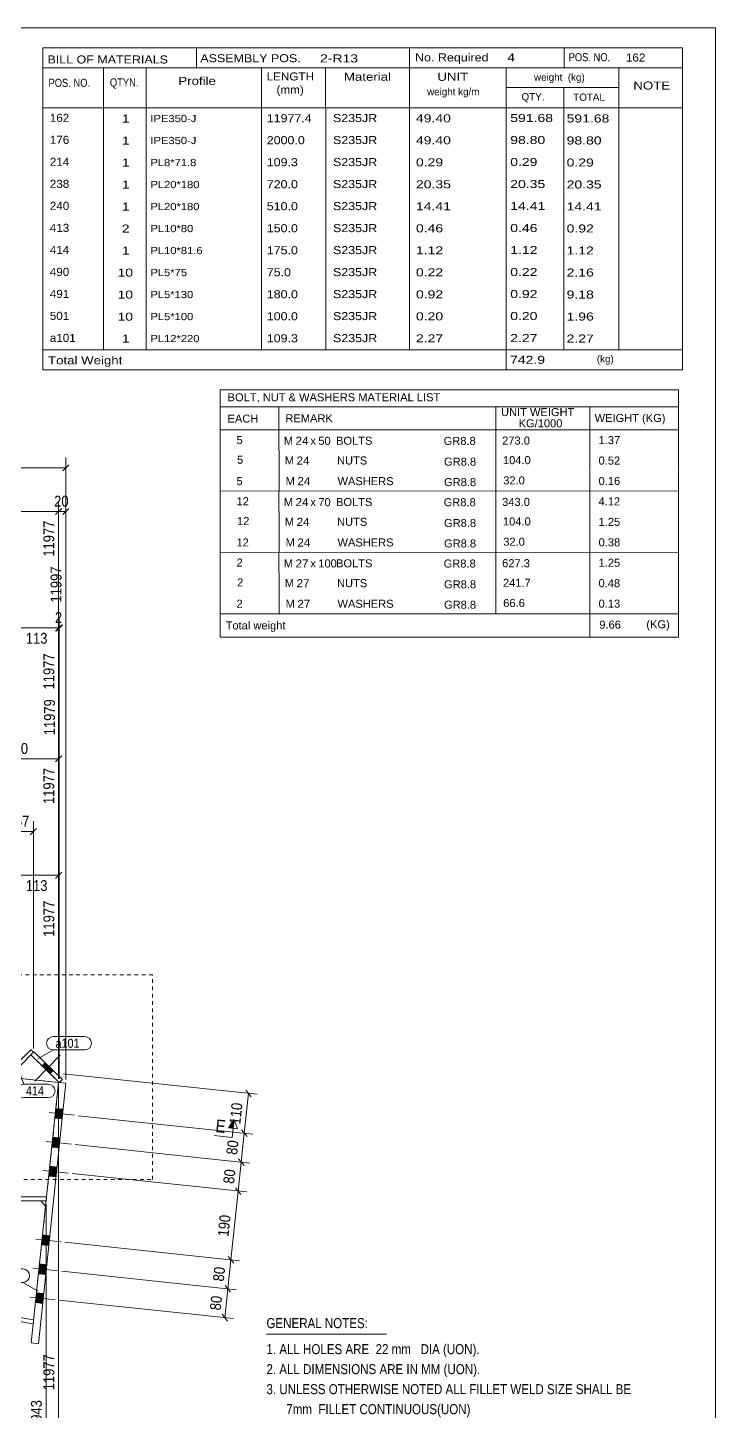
# Model space of a CAD drawing. Header units: millimetres. Extents: x 2 to 825, y 1 to 579.
# Drawn here: x 635.8 to 825, y 198.6 to 579 of the extents above; entities that cross this region are included whole.
import ezdxf

# ---------------------------------------------------------------- set-up
doc = ezdxf.new("R2010")
doc.units = ezdxf.units.MM
doc.linetypes.add('XKITLINE00', pattern=[0])
doc.linetypes.add('XKITLINE01', pattern=[4, 1, -1, 1, -1])
for name, color, linetype, lineweight in [('Bolt', 3, 'Continuous', 0), ('DetailSymbol', 3, 'Continuous', 0), ('Dimensions', 7, 'Continuous', 0), ('DrawingSheet', 5, 'Continuous', 0), ('OtherObjectType', 7, 'Continuous', 0), ('Part', 2, 'Continuous', 0), ('PartMark', 7, 'Continuous', 0), ('Section', 6, 'Continuous', 0)]:
    doc.layers.add(name, color=color, linetype=linetype, lineweight=lineweight)
doc.styles.add('ARIAL', font='ARIAL.TTF')
doc.styles.add('ARIAL_NARROW', font='ARIALN.TTF')

# ---------------------------------------------------------------- blocks, each defined once
blk = doc.blocks.new('*A14')
at = {"layer": 'Bolt'}
blk.add_hatch(color=3, dxfattribs=at).paths.add_polyline_path([(642.79, 292.32), (641.95, 291.46), (639.8, 293.55), (640.64, 294.41)], flags=17)
blk.add_hatch(color=3, dxfattribs=at).paths.add_polyline_path([(642.79, 292.32), (641.95, 291.46), (639.8, 293.55), (640.64, 294.41)], flags=17)
at = {"layer": 'Bolt', "color": 3, "linetype": 'XKITLINE00', "lineweight": 0}
for p, q in [((644.78, 296.51), (637.8, 289.35)), ((644.78, 296.51), (637.8, 289.35)), ((640.64, 294.41), (639.8, 293.55)), ((640.64, 294.41), (639.8, 293.55)), ((642.79, 292.32), (641.95, 291.46)), ((642.79, 292.32), (641.95, 291.46))]:
    blk.add_line(p, q, dxfattribs=at)
blk = doc.blocks.new('*A15')
at = {"layer": 'Part', "color": 7, "linetype": 'XKITLINE01', "lineweight": 0}
for p, q in [((644.31, 289), (632.97, 290.19)), ((640.88, 256.48), (644.31, 289))]:
    blk.add_line(p, q, dxfattribs=at)
at = {"layer": 'Part', "color": 2, "linetype": 'XKITLINE00', "lineweight": 0}
for p, q in [((640.99, 257.58), (425, 257.58)), ((425, 256.48), (640.88, 256.48))]:
    blk.add_line(p, q, dxfattribs=at)
blk = doc.blocks.new('*A19')
at = {"layer": 'Part', "color": 2, "linetype": 'XKITLINE00', "lineweight": 0}
for p, q in [((636.75, 217.39), (644.31, 289)), ((638.74, 217.18), (646.3, 288.79)), ((644.31, 289), (644.5, 288.98)), ((646.3, 288.79), (644.5, 288.97)), ((636.75, 217.39), (638.74, 217.18))]:
    blk.add_line(p, q, dxfattribs=at)
at = {"layer": 'Part', "color": 7, "linetype": 'XKITLINE01', "lineweight": 0}
for p, q in [((644.5, 288.98), (644.5, 288.97)), ((644.5, 288.97), (644.5, 288.98))]:
    blk.add_line(p, q, dxfattribs=at)
blk = doc.blocks.new('*A20')
at = {"layer": 'Part', "color": 2, "linetype": 'XKITLINE00', "lineweight": 0}
for p, q in [((440, 255.4), (440.18, 256.48)), ((637.31, 222.67), (440, 255.4)), ((637.43, 223.77), (440.18, 256.48)), ((640.72, 255.03), (639.42, 256.48))]:
    blk.add_line(p, q, dxfattribs=at)
at = {"layer": 'Part', "color": 7, "linetype": 'XKITLINE01', "lineweight": 0}
for p, q in [((639.42, 256.48), (440.18, 256.48)), ((640.72, 255.03), (637.31, 222.67))]:
    blk.add_line(p, q, dxfattribs=at)
blk = doc.blocks.new('*A51')
at = {"layer": 'Part', "color": 2, "linetype": 'XKITLINE00', "lineweight": 0}
for p, q in [((636.65, 298.01), (630.96, 292.17)), ((637.37, 297.32), (636.65, 298.01)), ((636.67, 296.6), (631.68, 291.48)), ((631.68, 291.48), (630.96, 292.17))]:
    blk.add_line(p, q, dxfattribs=at)
at = {"layer": 'Part', "color": 7, "linetype": 'XKITLINE01', "lineweight": 0}
blk.add_line((637.37, 297.32), (636.67, 296.6), dxfattribs=at)
blk = doc.blocks.new('*A52')
at = {"layer": 'Part', "color": 7, "linetype": 'XKITLINE01', "lineweight": 0}
for p, q in [((631.68, 291.48), (636.67, 296.6)), ((636.67, 296.6), (644.5, 288.97)), ((631.68, 291.48), (632.77, 290.38)), ((644.5, 288.97), (644.31, 288.99))]:
    blk.add_line(p, q, dxfattribs=at)
at = {"layer": 'Part', "color": 2, "linetype": 'XKITLINE00', "lineweight": 0}
for p, q in [((632.77, 290.38), (632.97, 290.19)), ((632.97, 290.19), (644.31, 288.99))]:
    blk.add_line(p, q, dxfattribs=at)
blk = doc.blocks.new('*A53')
at = {"layer": 'Part', "color": 2, "linetype": 'XKITLINE00', "lineweight": 0}
for p, q in [((637.51, 297.46), (636.67, 296.6)), ((645.34, 289.83), (637.51, 297.46)), ((636.67, 296.6), (644.5, 288.97)), ((644.5, 288.97), (645.34, 289.83))]:
    blk.add_line(p, q, dxfattribs=at)
blk = doc.blocks.new('*A56')
at = {"layer": 'Bolt'}
for points in [[(645.26, 278.99), (643.27, 279.2), (643.56, 281.88), (645.55, 281.68)], [(645.26, 278.99), (643.27, 279.2), (643.56, 281.88), (645.55, 281.68)], [(644.42, 271.03), (642.43, 271.24), (642.72, 273.93), (644.71, 273.72)], [(644.42, 271.03), (642.43, 271.24), (642.72, 273.93), (644.71, 273.72)], [(643.58, 263.08), (641.6, 263.29), (641.88, 265.97), (643.87, 265.76)], [(643.58, 263.08), (641.6, 263.29), (641.88, 265.97), (643.87, 265.76)], [(641.59, 244.18), (639.6, 244.39), (639.89, 247.08), (641.87, 246.87)], [(641.59, 244.18), (639.6, 244.39), (639.89, 247.08), (641.87, 246.87)], [(640.75, 236.23), (638.76, 236.44), (639.05, 239.12), (641.04, 238.91)], [(640.75, 236.23), (638.76, 236.44), (639.05, 239.12), (641.04, 238.91)], [(639.91, 228.27), (637.92, 228.48), (638.21, 231.17), (640.2, 230.96)], [(639.91, 228.27), (637.92, 228.48), (638.21, 231.17), (640.2, 230.96)]]:
    blk.add_hatch(color=3, dxfattribs=at).paths.add_polyline_path(points, flags=17)
at = {"layer": 'Bolt', "color": 3, "linetype": 'XKITLINE00', "lineweight": 0}
for p, q in [((645.55, 281.68), (643.56, 281.88)), ((645.55, 281.68), (643.56, 281.88)), ((648.69, 279.99), (641.72, 280.72)), ((648.69, 279.99), (641.72, 280.72)), ((645.26, 278.99), (643.27, 279.2)), ((645.26, 278.99), (643.27, 279.2)), ((644.71, 273.72), (642.72, 273.93)), ((644.71, 273.72), (642.72, 273.93)), ((647.85, 272.03), (640.89, 272.76)), ((647.85, 272.03), (640.89, 272.76)), ((644.42, 271.03), (642.43, 271.24)), ((644.42, 271.03), (642.43, 271.24)), ((647.01, 264.07), (640.05, 264.81)), ((647.01, 264.07), (640.05, 264.81)), ((643.58, 263.08), (641.6, 263.29)), ((643.58, 263.08), (641.6, 263.29)), ((643.87, 265.76), (641.88, 265.97)), ((643.87, 265.76), (641.88, 265.97)), ((645.01, 245.18), (638.05, 245.91)), ((645.01, 245.18), (638.05, 245.91)), ((641.59, 244.18), (639.6, 244.39)), ((641.59, 244.18), (639.6, 244.39)), ((641.87, 246.87), (639.89, 247.08)), ((641.87, 246.87), (639.89, 247.08)), ((644.18, 237.22), (637.21, 237.96)), ((644.18, 237.22), (637.21, 237.96)), ((640.75, 236.23), (638.76, 236.44)), ((640.75, 236.23), (638.76, 236.44)), ((641.04, 238.91), (639.05, 239.12)), ((641.04, 238.91), (639.05, 239.12)), ((643.34, 229.27), (636.37, 230)), ((643.34, 229.27), (636.37, 230)), ((639.91, 228.27), (637.92, 228.48)), ((639.91, 228.27), (637.92, 228.48)), ((640.2, 230.96), (638.21, 231.17)), ((640.2, 230.96), (638.21, 231.17))]:
    blk.add_line(p, q, dxfattribs=at)
blk = doc.blocks.new('*A170')
at = {"layer": 'DrawingSheet', "color": 5, "linetype": 'XKITLINE00', "lineweight": 0}
for p, q in [((825, 579), (5, 579)), ((825, 5), (825, 579))]:
    blk.add_line(p, q, dxfattribs=at)
blk = doc.blocks.new('*A171')
at = {"layer": 'OtherObjectType', "color": 7, "linetype": 'XKITLINE00', "lineweight": 0}
for p, q in [((688.76, 479.45), (688.75, 468.45)), ((688.76, 479.45), (814.88, 479.45)), ((814.88, 479.45), (814.88, 468.45)), ((688.75, 474.8), (814.88, 474.8)), ((704.87, 474.81), (704.87, 468.45)), ((764.57, 474.81), (764.57, 468.45)), ((790.47, 474.79), (790.47, 468.45)), ((688.76, 468.42), (688.76, 462.92)), ((688.77, 468.45), (814.88, 468.45)), ((704.92, 468.45), (704.92, 462.83)), ((764.57, 468.45), (764.57, 462.83)), ((790.5, 468.45), (790.5, 462.95)), ((814.88, 468.45), (814.88, 462.95)), ((688.79, 462.83), (688.79, 457.22)), ((704.95, 462.83), (704.95, 457.21)), ((764.57, 462.83), (764.57, 457.21)), ((790.5, 462.83), (790.5, 457.33)), ((814.88, 462.83), (814.88, 457.33)), ((688.79, 457.2), (688.79, 451.63)), ((704.95, 457.21), (704.95, 451.59)), ((764.57, 457.21), (764.57, 451.59)), ((790.5, 457.21), (790.5, 451.6)), ((814.88, 457.21), (814.88, 451.6)), ((814.88, 451.6), (688.75, 451.63)), ((688.76, 451.56), (688.76, 446.06)), ((704.92, 451.59), (704.92, 445.97)), ((764.57, 451.59), (764.57, 445.97)), ((790.5, 451.59), (790.5, 446.09)), ((814.88, 451.59), (814.88, 446.09)), ((688.79, 445.97), (688.79, 440.36)), ((704.95, 445.97), (704.95, 440.36)), ((764.57, 445.97), (764.57, 440.36)), ((790.5, 445.97), (790.5, 440.47)), ((814.88, 445.97), (814.88, 440.47)), ((688.79, 440.34), (688.79, 434.77)), ((704.95, 440.35), (704.95, 434.74)), ((764.57, 440.36), (764.57, 434.74)), ((790.5, 440.35), (790.5, 434.75)), ((814.88, 440.35), (814.88, 434.74)), ((814.88, 434.74), (688.75, 434.77)), ((688.76, 434.71), (688.76, 429.21)), ((704.92, 434.73), (704.92, 429.12)), ((764.57, 434.74), (764.57, 429.12)), ((790.5, 434.73), (790.5, 429.23)), ((814.88, 434.74), (814.88, 429.24)), ((688.79, 429.12), (688.79, 423.5)), ((704.95, 429.12), (704.95, 423.5)), ((764.57, 429.12), (764.57, 423.5)), ((790.5, 429.11), (790.5, 423.61)), ((814.88, 429.12), (814.88, 423.62)), ((688.79, 423.48), (688.79, 417.92)), ((704.95, 423.5), (704.95, 417.88)), ((764.57, 423.5), (764.57, 417.88)), ((790.5, 423.5), (790.5, 417.89)), ((814.88, 423.5), (814.88, 417.89)), ((814.88, 417.89), (688.75, 417.92)), ((688.78, 417.88), (688.78, 411.47)), ((688.85, 417.88), (814.87, 417.88)), ((790.5, 417.85), (790.5, 411.43)), ((814.87, 417.85), (814.87, 411.44)), ((688.77, 411.43), (814.87, 411.43))]:
    blk.add_line(p, q, dxfattribs=at)
at = {"layer": 'OtherObjectType', "color": 7, "style": 'ARIAL_NARROW'}
for s, width, p in [('BOLT, NUT & WASHERS MATERIAL LIST', 1.211571, (690.79, 476.29)), ('EACH', 1.211571, (690.78, 470.42)), ('REMARK', 1.211571, (706.7, 470.51)), ('UNIT WEIGHT', 1.211571, (766.03, 472.22)), ('WEIGHT (KG)', 1.211571, (791.78, 470.6)), (' KG/1000', 1.211571, (770.02, 469.13)), ('5', 1.211571, (693.26, 464.55)), ('M', 1.211571, (706.26, 464.35)), ('24', 1.275, (709.5, 464.33)), ('x', 1.211571, (713.58, 464.33)), ('50', 1.211571, (715.76, 464.32)), ('BOLTS', 1.211571, (720.63, 464.34)), ('GR8.8', 1.211571, (750.25, 464.29)), ('273.0', 1.211571, (766.34, 464.38)), ('1.37', 1.211571, (792.87, 464.51)), ('5', 1.211571, (693.4, 459.11)), ('M', 1.211571, (706.54, 458.91)), ('24', 1.275, (709.78, 458.89)), ('NUTS', 1.211571, (720.91, 458.91)), ('GR8.8', 1.211571, (750.35, 458.59)), ('104.0', 1.211571, (766.56, 459)), ('0.52', 1.211571, (792.87, 458.89)), ('5', 1.211571, (693.24, 453.24)), ('M', 1.211571, (706.76, 453.24)), ('24', 1.275, (710, 453.22)), ('WASHERS', 1.211571, (721.04, 453.23)), ('GR8.8', 1.211571, (750.35, 452.97)), ('32.0', 1.211571, (766.64, 453.44)), ('0.16', 1.211571, (792.87, 453.28)), ('12', 1.211571, (693.26, 447.7)), ('M', 1.211571, (706.26, 447.49)), ('24', 1.275, (709.5, 447.47)), ('x', 1.211571, (713.58, 447.47)), ('70', 1.211571, (715.76, 447.46)), ('BOLTS', 1.211571, (720.63, 447.48)), ('GR8.8', 1.211571, (750.25, 447.43)), ('343.0', 1.211571, (766.34, 447.52)), ('4.12', 1.211571, (792.87, 447.66)), ('12', 1.211571, (693.4, 442.25)), ('M', 1.211571, (706.54, 442.06)), ('24', 1.275, (709.78, 442.04)), ('NUTS', 1.211571, (720.91, 442.05)), ('GR8.8', 1.211571, (750.35, 441.73)), ('104.0', 1.211571, (766.56, 442.15)), ('1.25', 1.211571, (792.87, 442.04)), ('12', 1.211571, (693.24, 436.38)), ('M', 1.211571, (706.76, 436.38)), ('24', 1.275, (710, 436.36)), ('WASHERS', 1.211571, (721.04, 436.38)), ('GR8.8', 1.211571, (750.35, 436.11)), ('32.0', 1.211571, (766.64, 436.58)), ('0.38', 1.211571, (792.87, 436.42)), ('2', 1.211571, (693.26, 430.84)), ('M', 1.211571, (706.26, 430.63)), ('27', 1.275, (709.5, 430.61)), ('x', 1.211571, (713.58, 430.62)), ('100', 1.211571, (715.76, 430.61)), ('BOLTS', 1.211571, (720.63, 430.63)), ('GR8.8', 1.211571, (750.25, 430.58)), ('627.3', 1.211571, (766.34, 430.67)), ('1.25', 1.211571, (792.87, 430.8)), ('2', 1.211571, (693.4, 425.39)), ('M', 1.211571, (706.54, 425.2)), ('27', 1.275, (709.78, 425.18)), ('NUTS', 1.211571, (720.91, 425.19)), ('GR8.8', 1.211571, (750.35, 424.87)), ('241.7', 1.211571, (766.56, 425.29)), ('0.48', 1.211571, (792.87, 425.18)), ('2', 1.211571, (693.24, 419.53)), ('M', 1.211571, (706.76, 419.53)), ('27', 1.275, (710, 419.5)), ('WASHERS', 1.211571, (721.04, 419.52)), ('GR8.8', 1.211571, (750.35, 419.26)), ('66.6', 1.211571, (766.64, 419.72)), ('0.13', 1.211571, (792.87, 419.56)), ('Total weight', 1.211571, (690.26, 413.56)), ('9.66', 1.211571, (793.07, 413.79)), ('(KG)', 1.211571, (806.02, 413.88))]:
    blk.add_text(s, height=2.2, dxfattribs=dict(at, width=width)).set_placement(p)
blk = doc.blocks.new('*A172')
at = {"layer": 'OtherObjectType', "color": 7, "linetype": 'XKITLINE00', "lineweight": 0}
blk.add_line((701.5, 219.82), (734.5, 219.82), dxfattribs=at)
at = {"layer": 'OtherObjectType', "color": 7, "style": 'ARIAL_NARROW', "width": 1.008832}
for s, p in [('GENERAL NOTES:', (701.5, 221.47)), ('1. ALL HOLES ARE  22 mm   DIA (UON).', (701.5, 214.32)), ('2. ALL DIMENSIONS ARE IN MM (UON).', (701.5, 208.82)), ('3. UNLESS OTHERWISE NOTED ALL FILLET WELD SIZE SHALL BE', (701.5, 203.32)), ('7mm  FILLET CONTINUOUS(UON)', (706.95, 197.82)), ('4. RD DENOTES BASE LINE = 00', (701.5, 192.32))]:
    blk.add_text(s, height=2.75, dxfattribs=at).set_placement(p)
blk = doc.blocks.new('*A176')
at = {"layer": 'OtherObjectType', "color": 7, "linetype": 'XKITLINE00', "lineweight": 0}
for p, q in [((639.98, 573.5), (815.98, 573.5)), ((639.98, 573.5), (639.98, 562.5)), ((682.26, 573.42), (682.26, 567.87)), ((740.85, 568), (740.85, 573.5)), ((783.43, 567.96), (783.43, 573.42)), ((815.98, 568), (815.98, 573.5)), ((639.98, 568), (815.98, 568)), ((656.64, 568), (656.64, 557)), ((668.4, 567.98), (668.4, 557.03)), ((700.12, 567.99), (700.13, 557)), ((717.78, 567.98), (717.78, 557)), ((740.85, 567.98), (740.85, 557)), ((767.43, 568), (767.43, 557)), ((798.42, 568), (798.42, 557)), ((815.98, 568), (815.98, 562.5)), ((639.98, 562.5), (639.98, 557)), ((767.45, 562.52), (798.45, 562.52)), ((783.28, 562.52), (783.28, 557)), ((815.98, 562.5), (815.98, 557)), ((639.98, 557), (815.98, 557)), ((639.98, 557), (639.98, 550.95)), ((656.63, 557), (656.63, 550.95)), ((668.44, 556.99), (668.44, 550.95)), ((700.12, 557), (700.11, 550.95)), ((717.79, 557), (717.79, 550.95)), ((740.87, 557), (740.87, 550.95)), ((767.44, 557), (767.44, 550.95)), ((783.33, 556.95), (783.33, 550.95)), ((798.43, 557), (798.43, 550.95)), ((815.98, 557), (815.98, 550.95)), ((639.98, 550.95), (639.98, 544.9)), ((656.63, 550.95), (656.63, 544.9)), ((668.44, 550.94), (668.44, 544.9)), ((700.12, 550.95), (700.11, 544.9)), ((717.79, 550.95), (717.79, 544.9)), ((740.87, 550.95), (740.87, 544.9)), ((767.44, 550.95), (767.44, 544.9)), ((783.33, 550.9), (783.33, 544.9)), ((798.43, 550.95), (798.43, 544.9)), ((815.98, 550.95), (815.98, 544.9)), ((639.98, 544.9), (639.98, 538.85)), ((656.63, 544.9), (656.63, 538.85)), ((668.44, 544.89), (668.44, 538.85)), ((700.12, 544.9), (700.11, 538.85)), ((717.79, 544.9), (717.79, 538.85)), ((740.87, 544.9), (740.87, 538.85)), ((767.44, 544.9), (767.44, 538.85)), ((783.33, 544.85), (783.33, 538.85)), ((798.43, 544.9), (798.43, 538.85)), ((815.98, 544.9), (815.98, 538.85)), ((639.98, 538.85), (639.98, 532.8)), ((656.63, 538.85), (656.63, 532.8)), ((668.44, 538.84), (668.44, 532.8)), ((700.12, 538.85), (700.11, 532.8)), ((717.79, 538.85), (717.79, 532.8)), ((740.87, 538.85), (740.87, 532.8)), ((767.44, 538.85), (767.44, 532.8)), ((783.33, 538.8), (783.33, 532.8)), ((798.43, 538.85), (798.43, 532.8)), ((815.98, 538.85), (815.98, 532.8)), ((639.98, 532.8), (639.98, 526.75)), ((656.63, 532.8), (656.63, 526.75)), ((668.44, 532.79), (668.44, 526.75)), ((700.12, 532.8), (700.11, 526.75)), ((717.79, 532.8), (717.79, 526.75)), ((740.87, 532.8), (740.87, 526.75)), ((767.44, 532.8), (767.44, 526.75)), ((783.33, 532.75), (783.33, 526.75)), ((798.43, 532.8), (798.43, 526.75)), ((815.98, 532.8), (815.98, 526.75)), ((639.98, 526.75), (639.98, 520.7)), ((656.63, 526.75), (656.63, 520.7)), ((668.44, 526.74), (668.44, 520.7)), ((700.12, 526.75), (700.11, 520.7)), ((717.79, 526.75), (717.79, 520.7)), ((740.87, 526.75), (740.87, 520.7)), ((767.44, 526.75), (767.44, 520.7)), ((783.33, 526.7), (783.33, 520.7)), ((798.43, 526.75), (798.43, 520.7)), ((815.98, 526.75), (815.98, 520.7)), ((639.98, 520.7), (639.98, 514.65)), ((656.63, 520.7), (656.63, 514.65)), ((668.44, 520.69), (668.44, 514.65)), ((700.12, 520.7), (700.11, 514.65)), ((717.79, 520.7), (717.79, 514.65)), ((740.87, 520.7), (740.87, 514.65)), ((767.44, 520.7), (767.44, 514.65)), ((783.33, 520.65), (783.33, 514.65)), ((798.43, 520.7), (798.43, 514.65)), ((815.98, 520.7), (815.98, 514.65)), ((639.98, 514.65), (639.98, 508.6)), ((656.63, 514.65), (656.63, 508.6)), ((668.44, 514.64), (668.44, 508.6)), ((700.12, 514.65), (700.11, 508.6)), ((717.79, 514.65), (717.79, 508.6)), ((740.87, 514.65), (740.87, 508.6)), ((767.44, 514.65), (767.44, 508.6)), ((783.33, 514.6), (783.33, 508.6)), ((798.43, 514.65), (798.43, 508.6)), ((815.98, 514.65), (815.98, 508.6)), ((639.98, 508.6), (639.98, 502.55)), ((656.63, 508.6), (656.63, 502.55)), ((668.44, 508.59), (668.44, 502.55)), ((700.12, 508.6), (700.11, 502.55)), ((717.79, 508.6), (717.79, 502.55)), ((740.87, 508.6), (740.87, 502.55)), ((767.44, 508.6), (767.44, 502.55)), ((783.33, 508.55), (783.33, 502.55)), ((798.43, 508.6), (798.43, 502.55)), ((815.98, 508.6), (815.98, 502.55)), ((639.98, 502.55), (639.98, 496.5)), ((656.63, 502.55), (656.63, 496.5)), ((668.44, 502.54), (668.44, 496.5)), ((700.12, 502.55), (700.11, 496.5)), ((717.79, 502.55), (717.79, 496.5)), ((740.87, 502.55), (740.87, 496.5)), ((767.44, 502.55), (767.44, 496.5)), ((783.33, 502.5), (783.33, 496.5)), ((798.43, 502.55), (798.43, 496.5)), ((815.98, 502.55), (815.98, 496.5)), ((639.98, 496.5), (639.98, 490.45)), ((656.63, 496.5), (656.63, 490.45)), ((668.44, 496.49), (668.44, 490.45)), ((700.12, 496.5), (700.11, 490.45)), ((717.79, 496.5), (717.79, 490.45)), ((740.87, 496.5), (740.87, 490.45)), ((767.44, 496.5), (767.44, 490.45)), ((783.33, 496.45), (783.33, 490.45)), ((798.43, 496.5), (798.43, 490.45)), ((815.98, 496.5), (815.98, 490.45)), ((639.98, 490.45), (815.98, 490.45)), ((639.98, 490.45), (639.98, 484.95)), ((767.44, 490.45), (767.44, 484.95)), ((815.98, 490.45), (815.98, 484.95)), ((639.98, 484.95), (815.98, 484.95))]:
    blk.add_line(p, q, dxfattribs=at)
at = {"layer": 'OtherObjectType', "color": 7, "style": 'ARIAL_NARROW'}
for s, height, width, p in [('BILL OF MATERIALS', 2.2, 1.36, (641.25, 569.16)), ('ASSEMBLY POS.', 2.2, 1.36, (683.3, 569.5)), ('2-R13', 2.2, 1.525501, (716.23, 569.46)), ('No. Required', 2.2, 1.36, (742.39, 569.72)), ('4', 2.2, 1.525501, (767.75, 569.72)), ('POS. NO.', 2.2, 1.02, (784.63, 569.79)), ('162', 2.2, 1.270501, (800.4, 569.69)), ('POS. NO.', 2.2, 1.02, (641.53, 562.74)), ('QTYN.', 2.2, 1.02, (658.42, 562.84)), ('Profile', 2.2, 1.445, (677.26, 563.25)), ('LENGTH', 2.2, 1.275, (701.54, 564.49)), ('(mm)', 2.2, 1.275, (704.26, 560.86)), ('Material', 2.2, 1.445, (722.81, 564.41)), ('UNIT', 2.2, 1.445, (748.52, 564.4)), ('weight  (kg)', 1.98, 1.19, (775.11, 564.39)), ('NOTE', 2.2, 1.445, (802.44, 561.99)), ('weight kg/m', 1.98, 1.19, (745.69, 560.4)), ('QTY.', 1.98, 1.19, (771.68, 559.03)), ('TOTAL', 1.98, 1.19, (785.9, 558.91)), ('162', 2.2, 1.270501, (641.89, 553.12)), ('1', 2.2, 1.525501, (661.71, 552.91)), ('IPE350-J', 1.98, 1.355501, (669.56, 553.04)), ('11977.4', 2.2, 1.355501, (701.59, 553.01)), ('S235JR', 2.2, 1.355501, (719.81, 553.05)), ('49.40', 2.2, 1.525501, (742.62, 552.99)), ('591.68', 2.2, 1.525501, (768.57, 553.07)), ('591.68', 2.2, 1.525501, (784.08, 552.94)), ('176', 2.2, 1.270501, (641.89, 547.07)), ('1', 2.2, 1.525501, (661.71, 546.86)), ('IPE350-J', 1.98, 1.355501, (669.56, 546.99)), ('2000.0', 2.2, 1.355501, (701.59, 546.96)), ('S235JR', 2.2, 1.355501, (719.81, 547)), ('49.40', 2.2, 1.525501, (742.62, 546.94)), ('98.80', 2.2, 1.525501, (768.57, 547.02)), ('98.80', 2.2, 1.525501, (784.08, 546.89)), ('214', 2.2, 1.270501, (641.89, 541.02)), ('1', 2.2, 1.525501, (661.71, 540.81)), ('PL8*71.8', 1.98, 1.355501, (669.56, 540.94)), ('109.3', 2.2, 1.355501, (701.59, 540.91)), ('S235JR', 2.2, 1.355501, (719.81, 540.95)), ('0.29', 2.2, 1.525501, (742.62, 540.89)), ('0.29', 2.2, 1.525501, (768.57, 540.97)), ('0.29', 2.2, 1.525501, (784.08, 540.84)), ('238', 2.2, 1.270501, (641.89, 534.97)), ('1', 2.2, 1.525501, (661.71, 534.76)), ('PL20*180', 1.98, 1.355501, (669.56, 534.89)), ('720.0', 2.2, 1.355501, (701.59, 534.86)), ('S235JR', 2.2, 1.355501, (719.81, 534.9)), ('20.35', 2.2, 1.525501, (742.62, 534.84)), ('20.35', 2.2, 1.525501, (768.57, 534.92)), ('20.35', 2.2, 1.525501, (784.08, 534.79)), ('240', 2.2, 1.270501, (641.89, 528.92)), ('1', 2.2, 1.525501, (661.71, 528.71)), ('PL20*180', 1.98, 1.355501, (669.56, 528.84)), ('510.0', 2.2, 1.355501, (701.59, 528.81)), ('S235JR', 2.2, 1.355501, (719.81, 528.85)), ('14.41', 2.2, 1.525501, (742.62, 528.79)), ('14.41', 2.2, 1.525501, (768.57, 528.87)), ('14.41', 2.2, 1.525501, (784.08, 528.74)), ('413', 2.2, 1.270501, (641.89, 522.87)), ('150.0', 2.2, 1.355501, (701.59, 522.76)), ('S235JR', 2.2, 1.355501, (719.81, 522.8)), ('0.46', 2.2, 1.525501, (742.62, 522.74)), ('0.46', 2.2, 1.525501, (768.57, 522.82)), ('2', 2.2, 1.525501, (661.71, 522.66)), ('PL10*80', 1.98, 1.355501, (669.56, 522.79)), ('0.92', 2.2, 1.525501, (784.08, 522.69)), ('414', 2.2, 1.270501, (641.89, 516.82)), ('1', 2.2, 1.525501, (661.71, 516.61)), ('PL10*81.6', 1.98, 1.355501, (669.56, 516.74)), ('175.0', 2.2, 1.355501, (701.59, 516.71)), ('S235JR', 2.2, 1.355501, (719.81, 516.75)), ('1.12', 2.2, 1.525501, (742.62, 516.69)), ('1.12', 2.2, 1.525501, (768.57, 516.77)), ('1.12', 2.2, 1.525501, (784.08, 516.64)), ('490', 2.2, 1.270501, (641.89, 510.77)), ('10', 2.2, 1.525501, (660.51, 510.56)), ('PL5*75', 1.98, 1.355501, (669.56, 510.69)), ('75.0', 2.2, 1.355501, (701.59, 510.66)), ('S235JR', 2.2, 1.355501, (719.81, 510.7)), ('0.22', 2.2, 1.525501, (742.62, 510.64)), ('0.22', 2.2, 1.525501, (768.57, 510.72)), ('2.16', 2.2, 1.525501, (784.08, 510.59)), ('491', 2.2, 1.270501, (641.89, 504.72)), ('10', 2.2, 1.525501, (660.51, 504.51)), ('PL5*130', 1.98, 1.355501, (669.56, 504.64)), ('180.0', 2.2, 1.355501, (701.59, 504.61)), ('S235JR', 2.2, 1.355501, (719.81, 504.65)), ('0.92', 2.2, 1.525501, (742.62, 504.59)), ('0.92', 2.2, 1.525501, (768.57, 504.67)), ('9.18', 2.2, 1.525501, (784.08, 504.54)), ('501', 2.2, 1.270501, (641.89, 498.67)), ('10', 2.2, 1.525501, (660.51, 498.46)), ('PL5*100', 1.98, 1.355501, (669.56, 498.59)), ('100.0', 2.2, 1.355501, (701.59, 498.56)), ('S235JR', 2.2, 1.355501, (719.81, 498.6)), ('0.20', 2.2, 1.525501, (742.62, 498.54)), ('0.20', 2.2, 1.525501, (768.57, 498.62)), ('1.96', 2.2, 1.525501, (784.08, 498.49)), ('a101', 2.2, 1.270501, (641.89, 492.62)), ('1', 2.2, 1.525501, (661.71, 492.41)), ('PL12*220', 1.98, 1.355501, (669.56, 492.54)), ('109.3', 2.2, 1.355501, (701.59, 492.51)), ('S235JR', 2.2, 1.355501, (719.81, 492.55)), ('2.27', 2.2, 1.525501, (742.62, 492.49)), ('2.27', 2.2, 1.525501, (768.57, 492.57)), ('2.27', 2.2, 1.525501, (784.08, 492.44)), ('Total Weight', 2.2, 1.445, (641.4, 486.44)), ('742.9', 2.2, 1.525501, (768.52, 486.59)), ('(kg)', 1.98, 1.19, (792.4, 486.96))]:
    blk.add_text(s, height=height, dxfattribs=dict(at, width=width)).set_placement(p)
blk = doc.blocks.new('*A178')
at = {"layer": 'Dimensions', "color": 7, "linetype": 'XKITLINE00', "lineweight": 0}
for p, q in [((645.17, 237.12), (693.28, 232.04)), ((690.05, 224.34), (690.89, 232.3)), ((690.13, 233.23), (691.64, 231.36)), ((644.33, 229.16), (692.44, 224.09)), ((689.3, 225.27), (690.81, 223.41))]:
    blk.add_line(p, q, dxfattribs=at)
at = {"layer": 'Dimensions', "color": 3}
for p in [(690.89, 232.3), (690.05, 224.34)]:
    blk.add_point(p, dxfattribs=at)
at = {"layer": 'Dimensions', "color": 3, "style": 'ARIAL', "width": 0.85}
blk.add_text('80', height=3, rotation=83.9784, dxfattribs=at).set_placement((688.89, 226.25))
blk = doc.blocks.new('*A179')
at = {"layer": 'Dimensions', "color": 7, "linetype": 'XKITLINE00', "lineweight": 0}
for p, q in [((646.01, 245.07), (694.12, 240)), ((690.89, 232.3), (691.73, 240.25)), ((690.97, 241.18), (692.48, 239.32)), ((645.17, 237.12), (693.28, 232.04)), ((690.13, 233.23), (691.64, 231.36))]:
    blk.add_line(p, q, dxfattribs=at)
at = {"layer": 'Dimensions', "color": 3}
for p in [(691.73, 240.25), (690.89, 232.3)]:
    blk.add_point(p, dxfattribs=at)
at = {"layer": 'Dimensions', "color": 3, "style": 'ARIAL', "width": 0.85}
blk.add_text('80', height=3, rotation=83.9784, dxfattribs=at).set_placement((689.73, 234.2))
blk = doc.blocks.new('*A180')
at = {"layer": 'Dimensions', "color": 7, "linetype": 'XKITLINE00', "lineweight": 0}
for p, q in [((648, 263.97), (696.11, 258.9)), ((691.73, 240.25), (693.72, 259.15)), ((692.97, 260.08), (694.48, 258.21)), ((646.01, 245.07), (694.12, 240)), ((690.97, 241.18), (692.48, 239.32))]:
    blk.add_line(p, q, dxfattribs=at)
at = {"layer": 'Dimensions', "color": 3}
for p in [(693.72, 259.15), (691.73, 240.25)]:
    blk.add_point(p, dxfattribs=at)
at = {"layer": 'Dimensions', "color": 3, "style": 'ARIAL', "width": 0.85}
blk.add_text('190', height=3, rotation=83.9784, dxfattribs=at).set_placement((691.03, 246.52))
blk = doc.blocks.new('*A181')
at = {"layer": 'Dimensions', "color": 7, "linetype": 'XKITLINE00', "lineweight": 0}
for p, q in [((648.84, 271.93), (696.95, 266.85)), ((693.72, 259.15), (694.56, 267.1)), ((693.81, 268.04), (695.32, 266.17)), ((648, 263.97), (696.11, 258.9)), ((692.97, 260.08), (694.48, 258.21))]:
    blk.add_line(p, q, dxfattribs=at)
at = {"layer": 'Dimensions', "color": 3}
for p in [(694.56, 267.1), (693.72, 259.15)]:
    blk.add_point(p, dxfattribs=at)
at = {"layer": 'Dimensions', "color": 3, "style": 'ARIAL', "width": 0.85}
blk.add_text('80', height=3, rotation=83.9784, dxfattribs=at).set_placement((692.57, 261.05))
blk = doc.blocks.new('*A182')
at = {"layer": 'Dimensions', "color": 7, "linetype": 'XKITLINE00', "lineweight": 0}
for p, q in [((649.68, 279.88), (697.79, 274.81)), ((694.56, 267.1), (695.4, 275.06)), ((694.65, 275.99), (696.15, 274.13)), ((648.84, 271.93), (696.95, 266.85)), ((693.81, 268.04), (695.32, 266.17))]:
    blk.add_line(p, q, dxfattribs=at)
at = {"layer": 'Dimensions', "color": 3}
for p in [(695.4, 275.06), (694.56, 267.1)]:
    blk.add_point(p, dxfattribs=at)
at = {"layer": 'Dimensions', "color": 3, "style": 'ARIAL', "width": 0.85}
blk.add_text('80', height=3, rotation=83.9784, dxfattribs=at).set_placement((693.4, 269.01))
blk = doc.blocks.new('*A183')
at = {"layer": 'Dimensions', "color": 7, "linetype": 'XKITLINE00', "lineweight": 0}
for p, q in [((645.56, 291.38), (698.94, 285.75)), ((695.4, 275.06), (696.55, 286)), ((695.8, 286.93), (697.31, 285.07)), ((649.68, 279.88), (697.79, 274.81)), ((694.65, 275.99), (696.15, 274.13))]:
    blk.add_line(p, q, dxfattribs=at)
at = {"layer": 'Dimensions', "color": 3}
for p in [(696.55, 286), (695.4, 275.06)]:
    blk.add_point(p, dxfattribs=at)
at = {"layer": 'Dimensions', "color": 3, "style": 'ARIAL', "width": 0.85}
blk.add_text('110', height=3, rotation=83.9784, dxfattribs=at).set_placement((694.28, 277.35))
blk = doc.blocks.new('*A184')
at = {"layer": 'Section'}
for points in [[(551.2, 291.27), (551.46, 293.76), (552.44, 291.14)], [(691.08, 276.52), (692.59, 278.87), (692.32, 276.39)]]:
    blk.add_hatch(color=3, dxfattribs=at).paths.add_polyline_path(points, flags=17)
at = {"layer": 'Section', "color": 3, "linetype": 'XKITLINE00', "lineweight": 0}
for p, q in [((549.95, 291.4), (551.46, 293.76)), ((551.46, 293.76), (552.44, 291.14)), ((552.44, 291.14), (549.95, 291.4)), ((692.59, 278.87), (691.08, 276.52)), ((692.59, 278.87), (693.57, 276.25)), ((691.08, 276.52), (693.57, 276.25))]:
    blk.add_line(p, q, dxfattribs=at)
at = {"layer": 'Section', "color": 1, "linetype": 'XKITLINE00', "lineweight": 0}
for p, q in [((550.94, 288.78), (551.46, 293.76)), ((550.94, 288.78), (555.91, 288.26)), ((692.06, 273.9), (692.59, 278.87)), ((692.06, 273.9), (687.09, 274.42))]:
    blk.add_line(p, q, dxfattribs=at)
at = {"layer": 'Section', "color": 7, "style": 'ARIAL', "width": 0.85}
for p in [(552.78, 289.6), (687.33, 275.4)]:
    blk.add_text('E', height=3.5, rotation=-6.0218, dxfattribs=at).set_placement(p)
blk = doc.blocks.new('*A186')
at = {"layer": 'Dimensions', "color": 7, "linetype": 'XKITLINE00', "lineweight": 0}
for p, q in [((646.3, 289.79), (646.3, 460.83)), ((49.74, 457.98), (646.3, 457.98)), ((647.14, 458.83), (645.45, 457.13))]:
    blk.add_line(p, q, dxfattribs=at)
at = {"layer": 'Dimensions', "color": 3}
blk.add_point((646.3, 457.98), dxfattribs=at)
blk = doc.blocks.new('*A194')
at = {"layer": 'Dimensions', "color": 7, "linetype": 'XKITLINE00', "lineweight": 0}
for p, q in [((644.31, 288), (644.31, 183.58)), ((640.88, 255.48), (640.88, 183.58)), ((641.73, 186.83), (640.03, 185.13)), ((645.16, 186.83), (643.46, 185.13)), ((640.88, 185.98), (644.31, 185.98))]:
    blk.add_line(p, q, dxfattribs=at)
at = {"layer": 'Dimensions', "color": 3}
for p in [(640.88, 185.98), (644.31, 185.98)]:
    blk.add_point(p, dxfattribs=at)
at = {"layer": 'Dimensions', "color": 3, "style": 'ARIAL', "width": 0.85}
for s, p in [('11977', (643.11, 204.38)), ('11943', (639.68, 191.78))]:
    blk.add_text(s, height=3, rotation=90.0002, dxfattribs=at).set_placement(p)
blk.add_text('34', height=3, dxfattribs=at).set_placement((640.37, 187.33))
blk = doc.blocks.new('*A198')
at = {"layer": 'Dimensions', "color": 7, "linetype": 'XKITLINE00', "lineweight": 0}
for p, q in [((633.81, 346.83), (632.12, 345.13)), ((632.97, 291.19), (632.97, 348.38)), ((645.16, 346.83), (643.46, 345.13)), ((644.31, 290), (644.31, 348.38)), ((632.97, 345.98), (644.31, 345.98))]:
    blk.add_line(p, q, dxfattribs=at)
at = {"layer": 'Dimensions', "color": 3}
for p in [(632.97, 345.98), (644.31, 345.98)]:
    blk.add_point(p, dxfattribs=at)
at = {"layer": 'Dimensions', "color": 3, "style": 'ARIAL', "width": 0.85}
blk.add_text('113', height=3, dxfattribs=at).set_placement((635.3, 341.63))
blk.add_text('11977', height=3, rotation=90.0002, dxfattribs=at).set_placement((643.11, 329.06))
blk = doc.blocks.new('*A199')
at = {"layer": 'DetailSymbol', "color": 6, "linetype": 'XKITLINE01', "lineweight": 0}
for p, q in [((670.18, 318.63), (594.71, 318.63)), ((594.71, 318.63), (594.71, 262.38)), ((670.18, 262.38), (670.18, 318.63)), ((594.71, 262.38), (670.18, 262.38))]:
    blk.add_line(p, q, dxfattribs=at)
at = {"layer": 'DetailSymbol', "color": 6, "linetype": 'XKITLINE00', "lineweight": 0}
for p, q in [((602.72, 262.38), (583.03, 243.74)), ((583.03, 243.74), (563.93, 243.74))]:
    blk.add_line(p, q, dxfattribs=at)
at = {"layer": 'DetailSymbol', "color": 7, "style": 'ARIAL', "width": 0.85}
for s, p in [('Detail', (565.18, 244.74)), ('B', (578.17, 244.74))]:
    blk.add_text(s, height=3.5, dxfattribs=at).set_placement(p)
blk = doc.blocks.new('*A201')
at = {"layer": 'PartMark', "color": 7, "linetype": 'XKITLINE00', "lineweight": 0}
for p, q in [((632.9, 293.45), (634.71, 288.54)), ((634.71, 288.54), (641.47, 288.54)), ((634.71, 284.84), (641.47, 284.84))]:
    blk.add_line(p, q, dxfattribs=at)
for centre, start, end in [((634.71, 286.69), 90, 270), ((641.47, 286.69), 270, 90)]:
    blk.add_arc(centre, 1.85, start, end, dxfattribs=at)
at = {"layer": 'PartMark', "color": 3, "style": 'ARIAL', "width": 0.85}
blk.add_text('414', height=2.5, dxfattribs=at).set_placement((635.31, 285.44))
blk = doc.blocks.new('*A203')
at = {"layer": 'PartMark', "color": 7, "linetype": 'XKITLINE00', "lineweight": 0}
for p, q in [((642.87, 301.64), (651.48, 301.64)), ((638.62, 295.55), (642.87, 297.94)), ((642.87, 297.94), (651.48, 297.94))]:
    blk.add_line(p, q, dxfattribs=at)
for centre, start, end in [((642.87, 299.79), 90, 270), ((651.48, 299.79), 270, 90)]:
    blk.add_arc(centre, 1.85, start, end, dxfattribs=at)
at = {"layer": 'PartMark', "color": 3, "style": 'ARIAL', "width": 0.85}
blk.add_text('a101', height=2.5, dxfattribs=at).set_placement((643.47, 298.54))
blk = doc.blocks.new('*A204')
at = {"layer": 'PartMark', "color": 7, "linetype": 'XKITLINE00', "lineweight": 0}
for p, q in [((627.7, 237.74), (634.46, 237.74)), ((627.7, 234.04), (634.46, 234.04)), ((638.7, 231.65), (634.46, 234.04))]:
    blk.add_line(p, q, dxfattribs=at)
for centre, start, end in [((627.7, 235.89), 90, 270), ((634.46, 235.89), 270, 90)]:
    blk.add_arc(centre, 1.85, start, end, dxfattribs=at)
at = {"layer": 'PartMark', "color": 3, "style": 'ARIAL', "width": 0.85}
blk.add_text('238', height=2.5, dxfattribs=at).set_placement((628.3, 234.64))
blk = doc.blocks.new('*A222')
at = {"layer": 'Dimensions', "color": 7, "linetype": 'XKITLINE00', "lineweight": 0}
for p, q in [((51.74, 445.98), (644.31, 445.98)), ((645.16, 446.83), (643.46, 445.13)), ((644.31, 290), (644.31, 448.83))]:
    blk.add_line(p, q, dxfattribs=at)
at = {"layer": 'Dimensions', "color": 3}
blk.add_point((644.31, 445.98), dxfattribs=at)
at = {"layer": 'Dimensions', "color": 3, "style": 'ARIAL', "width": 0.85}
blk.add_text('11977', height=3, rotation=90.0002, dxfattribs=at).set_placement((643.11, 433.56))
blk = doc.blocks.new('*A223')
at = {"layer": 'Dimensions', "color": 7, "linetype": 'XKITLINE00', "lineweight": 0}
for p, q in [((645.16, 446.83), (643.46, 445.13)), ((644.31, 290), (644.31, 448.83)), ((644.31, 445.98), (646.3, 445.98)), ((647.14, 446.83), (645.45, 445.13)), ((646.3, 289.79), (646.3, 448.83))]:
    blk.add_line(p, q, dxfattribs=at)
at = {"layer": 'Dimensions', "color": 3}
for p in [(644.31, 445.98), (646.3, 445.98)]:
    blk.add_point(p, dxfattribs=at)
at = {"layer": 'Dimensions', "color": 3, "style": 'ARIAL', "width": 0.85}
blk.add_text('20', height=3, dxfattribs=at).set_placement((643.08, 447.33))
blk.add_text('11997', height=3, rotation=90.0002, dxfattribs=at).set_placement((645.1, 420.96))
blk = doc.blocks.new('*A246')
at = {"layer": 'Dimensions', "color": 7, "linetype": 'XKITLINE00', "lineweight": 0}
for p, q in [((633.81, 414.83), (632.12, 413.13)), ((632.97, 291.19), (632.97, 416.38)), ((645.16, 414.83), (643.46, 413.13)), ((644.31, 290), (644.31, 416.38)), ((632.97, 413.98), (644.31, 413.98))]:
    blk.add_line(p, q, dxfattribs=at)
at = {"layer": 'Dimensions', "color": 3}
for p in [(632.97, 413.98), (644.31, 413.98)]:
    blk.add_point(p, dxfattribs=at)
at = {"layer": 'Dimensions', "color": 3, "style": 'ARIAL', "width": 0.85}
blk.add_text('113', height=3, dxfattribs=at).set_placement((635.3, 409.63))
blk.add_text('11977', height=3, rotation=90.0002, dxfattribs=at).set_placement((643.11, 397.06))
blk = doc.blocks.new('*A247')
at = {"layer": 'Dimensions', "color": 7, "linetype": 'XKITLINE00', "lineweight": 0}
for p, q in [((645.16, 414.83), (643.46, 413.13)), ((645.35, 414.83), (643.65, 413.13)), ((644.31, 290), (644.31, 416.83)), ((644.5, 289.97), (644.5, 416.83)), ((644.31, 413.98), (644.5, 413.98))]:
    blk.add_line(p, q, dxfattribs=at)
at = {"layer": 'Dimensions', "color": 3}
for p in [(644.31, 413.98), (644.5, 413.98)]:
    blk.add_point(p, dxfattribs=at)
at = {"layer": 'Dimensions', "color": 3, "style": 'ARIAL', "width": 0.85}
blk.add_text('2', height=3, dxfattribs=at).set_placement((643.29, 415.33))
blk.add_text('11979', height=3, rotation=90.0002, dxfattribs=at).set_placement((643.3, 384.46))
blk = doc.blocks.new('*A253')
at = {"layer": 'Dimensions', "color": 7, "linetype": 'XKITLINE00', "lineweight": 0}
for p, q in [((622.3, 272.48), (622.3, 380.83)), ((644.31, 290), (644.31, 380.83)), ((623.14, 378.83), (621.45, 377.13)), ((622.3, 377.98), (644.31, 377.98)), ((645.16, 378.83), (643.46, 377.13))]:
    blk.add_line(p, q, dxfattribs=at)
at = {"layer": 'Dimensions', "color": 3}
for p in [(622.3, 377.98), (644.31, 377.98)]:
    blk.add_point(p, dxfattribs=at)
at = {"layer": 'Dimensions', "color": 3, "style": 'ARIAL', "width": 0.85}
blk.add_text('220', height=3, dxfattribs=at).set_placement((629.96, 379.33))
blk.add_text('11977', height=3, rotation=90.0002, dxfattribs=at).set_placement((643.11, 365.56))
blk = doc.blocks.new('*A259')
at = {"layer": 'Dimensions', "color": 7, "linetype": 'XKITLINE00', "lineweight": 0}
for p, q in [((644.31, 288), (644.31, 167.58)), ((622.58, 225.14), (622.58, 167.58)), ((623.43, 170.83), (621.73, 169.13)), ((622.58, 169.98), (644.31, 169.98)), ((645.16, 170.83), (643.46, 169.13))]:
    blk.add_line(p, q, dxfattribs=at)
at = {"layer": 'Dimensions', "color": 3}
for p in [(622.58, 169.98), (644.31, 169.98)]:
    blk.add_point(p, dxfattribs=at)
at = {"layer": 'Dimensions', "color": 3, "style": 'ARIAL', "width": 0.85}
blk.add_text('11977', height=3, rotation=90.0002, dxfattribs=at).set_placement((643.11, 171.28))
blk.add_text('217', height=3, dxfattribs=at).set_placement((630.11, 171.33))
blk = doc.blocks.new('*A260')
at = {"layer": 'Dimensions', "color": 7, "linetype": 'XKITLINE00', "lineweight": 0}
for p, q in [((632.53, 358.83), (630.83, 357.13)), ((631.68, 292.48), (631.68, 360.83)), ((631.68, 357.98), (637.37, 357.98)), ((638.22, 358.83), (636.52, 357.13)), ((637.37, 298.32), (637.37, 360.83))]:
    blk.add_line(p, q, dxfattribs=at)
at = {"layer": 'Dimensions', "color": 3}
for p in [(631.68, 357.98), (637.37, 357.98)]:
    blk.add_point(p, dxfattribs=at)
at = {"layer": 'Dimensions', "color": 3, "style": 'ARIAL', "width": 0.85}
blk.add_text('57', height=3, dxfattribs=at).set_placement((632.3, 359.33))

msp = doc.modelspace()

# ---------------------------------------------------------------- block references
at = {"lineweight": 0}
for name in ['*A170', '*A176', '*A171', '*A186', '*A222', '*A223', '*A246', '*A247', '*A253', '*A260', '*A198', '*A199', '*A203', '*A51', '*A53', '*A184', '*A52', '*A201', '*A14', '*A183', '*A259', '*A194', '*A19', '*A56', '*A182', '*A181', '*A180', '*A20', '*A179', '*A204', '*A178', '*A172']:
    msp.add_blockref(name, (0, 0), dxfattribs=at)
at = {"layer": 'Part', "lineweight": 0}
msp.add_blockref('*A15', (0, 0), dxfattribs=at)

doc.saveas('drawing.dxf')
